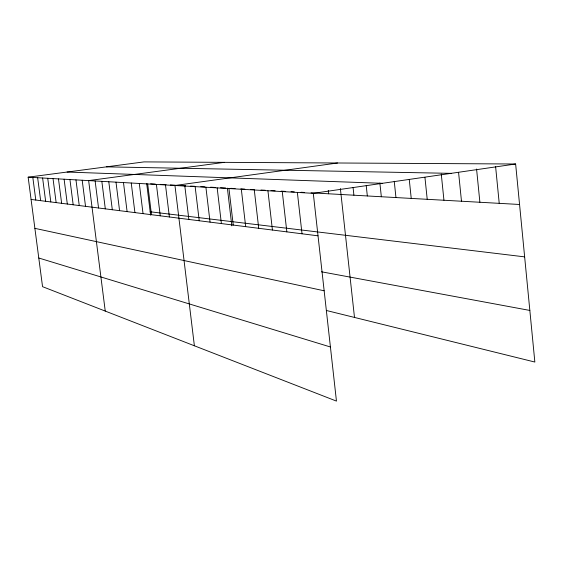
<?xml version="1.0" encoding="UTF-8"?>
<svg xmlns="http://www.w3.org/2000/svg" width="563" height="563" viewBox="0 0 563 563"><rect width="100%" height="100%" fill="white"/><g stroke="black" fill="none" stroke-linecap="round" stroke-linejoin="round"><path stroke-width="0.84" d="M313.288 193.327L336.456 401.102L42.549 286.673L28.15 177.176L313.288 193.327L515.631 164.002L534.85 362.044L326.589 310.537M337.568 162.996L174.959 185.487L194.383 345.788M224.356 162.355L88.644 180.596L105.246 311.079M28.15 177.176L144.029 161.898L515.631 164.002M106.47 166.852L451.111 173.348M67.081 172.039L382.354 183.313M150.617 183.827L155.388 184.094M160.251 184.368L166.071 184.692M170.35 184.931L175.269 185.206M180.786 185.516L185.642 185.79M190.597 186.064L194.77 186.297M200.808 186.634L204.932 186.867M210.541 187.183L215.509 187.458M220.534 187.739L225.672 188.028M230.823 188.316L235.123 188.556M240.83 188.879L244.87 189.105M250.725 189.428L254.068 189.618M260.993 190.005L265.236 190.245M270.986 190.568L275.159 190.801M281.127 191.131L285.314 191.371M291.029 191.687L294.294 191.87M301.071 192.25L304.463 192.44M311.029 192.806L519.565 204.482M150.173 211.779L524.646 256.869M31.078 199.443L318.032 235.82M321.466 271.795L529.839 310.438M34.878 228.346L324.161 290.797M38.777 258.002L330.425 346.984M32.823 177.436L35.793 200.041M58.475 178.893L61.634 203.32M53.021 178.584L56.138 202.624M47.735 178.281L50.811 201.948M42.612 177.992L45.652 201.294M37.644 177.711L40.649 200.66M82.191 180.237L85.527 206.347M75.963 179.879L79.249 205.551M69.939 179.541L73.183 204.784M64.112 179.21L67.314 204.038M101.84 181.349L105.309 208.852M95.126 180.969L98.553 208M131.242 183.01L134.916 212.61M123.48 182.574L127.104 211.618M115.999 182.152L119.574 210.661M108.793 181.743L112.311 209.746M156.408 184.439L160.258 215.819M147.689 183.946L151.475 214.707M146.704 183.608L150.588 215.186M139.307 183.468L143.037 213.637M165.494 184.953L169.393 216.98M195.136 186.634L199.225 220.759M184.826 186.05L188.851 219.443M228.958 188.549L233.251 225.073M227.389 188.126L231.815 225.84M217.17 187.88L221.386 223.567M205.903 187.24L210.055 222.132M241.323 189.245L245.679 226.65M267.925 190.751L272.429 230.042M254.293 189.984L258.727 228.304M297.363 192.419L302.021 233.793M282.26 191.568L286.841 231.872M340.369 188.528L354.493 317.441M328.264 190.364L328.644 193.792M366.217 185.593L367.336 195.959M353.057 187.388L353.909 195.206M394.241 181.286L395.958 197.564M379.87 182.989L381.341 196.747M409.273 179.625L411.236 198.415M441.265 174.051L443.947 200.252M424.952 177.465L427.218 199.316M458.571 172.405L461.484 201.23M476.572 169.027L479.887 202.265M495.588 166.458L499.226 203.342"/></g></svg>
